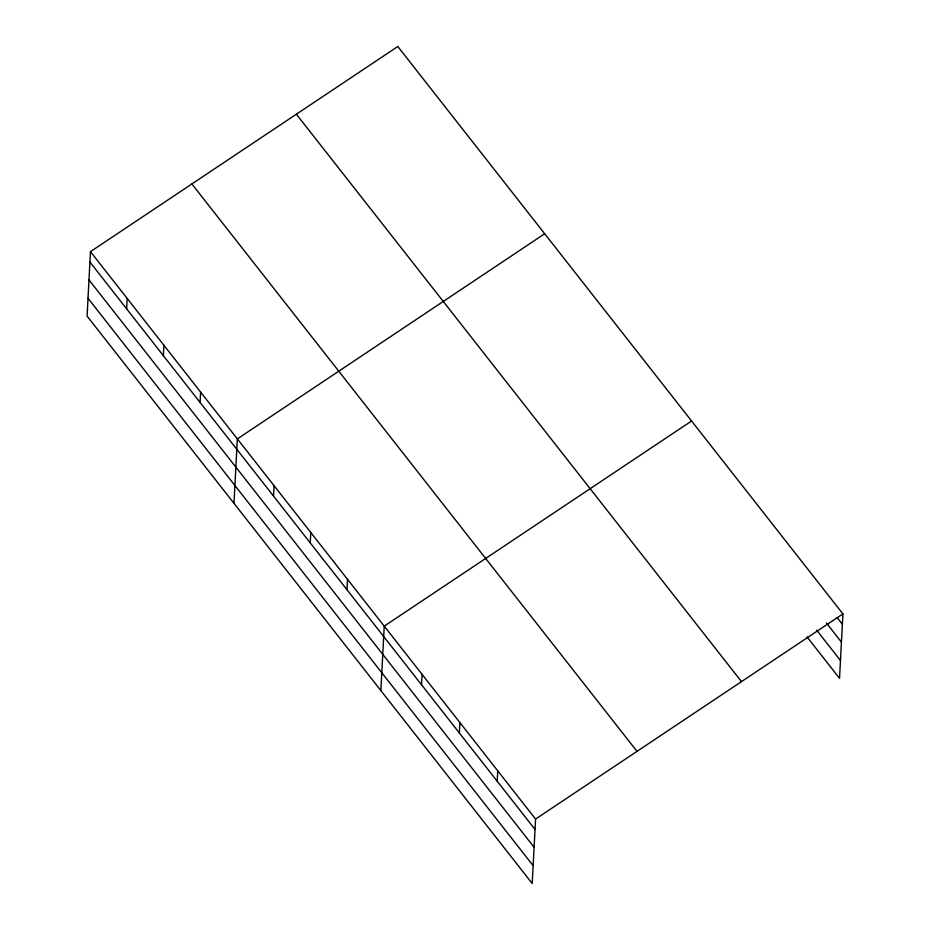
<?xml version="1.0" encoding="UTF-8"?>
<svg xmlns="http://www.w3.org/2000/svg" width="930" height="930" viewBox="0 0 930 930"><rect width="100%" height="100%" fill="white"/><g stroke="black" fill="none" stroke-linecap="round" stroke-linejoin="round"><path stroke-width="1.4" d="M90.466 251.646L87.083 316.084L532.204 883.5L535.575 819.063L90.466 251.646L397.796 46.5L842.917 613.916L839.534 678.354L806.984 636.852M126.643 308.841L127.178 298.46M163.366 355.655L163.901 345.274M200.078 402.469L200.624 392.088M233.976 503.328L237.348 438.902L544.689 233.744M273.525 496.085L274.071 485.716M310.248 542.899L310.794 532.518M346.971 589.713L347.518 579.332M380.858 690.583L384.241 626.146L691.571 420.999M421.523 684.759L422.069 674.378M459.362 732.98L459.908 722.61M497.201 781.212L497.748 770.842M535.575 819.063L842.917 613.916M837.093 617.567L842.371 624.297M826.479 623.065L841.441 642.13M816.714 630.226L840.476 660.509M296.379 114.204L741.489 681.62M191.882 183.954L637.004 751.37M89.919 262.028L535.029 829.444M88.978 279.872L534.099 847.288M88.013 298.251L533.134 865.667"/></g></svg>
